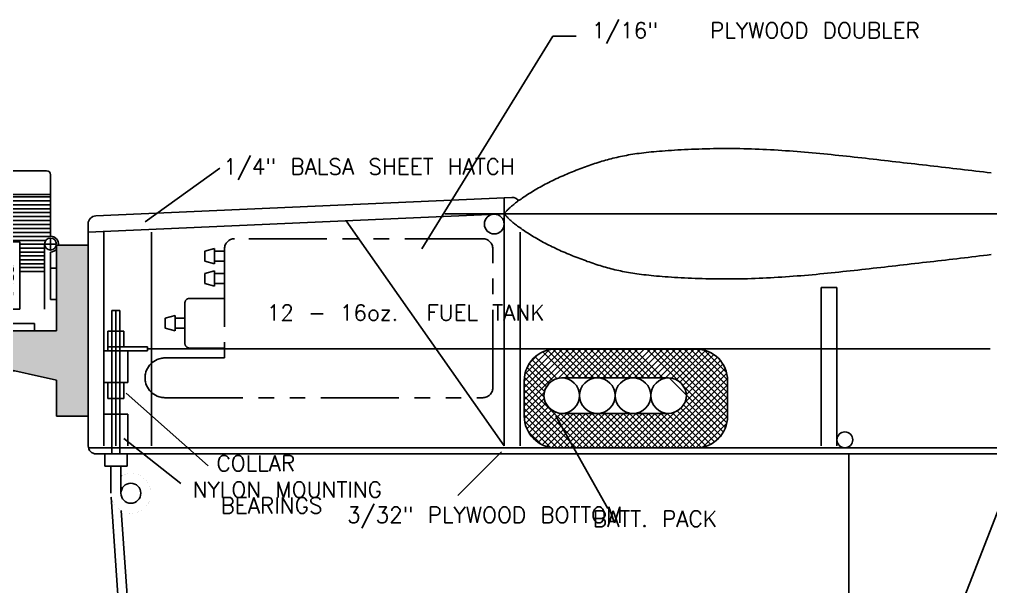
# Model space of a CAD drawing. Extents: x -766 to 850, y -844 to 880.
# Drawn here: x -529 to -139.9, y 195.3 to 422.6 of the extents above; entities that cross this region are included whole.
import ezdxf

# ---------------------------------------------------------------- set-up
doc = ezdxf.new("R2010")
doc.units = 0
doc.header["$LTSCALE"] = 25
doc.header["$MEASUREMENT"] = 0
for name, pattern in [('DASHED', [19.05, 12.7, -6.35]), ('HIDDEN', [9.525, 6.35, -3.175]), ('PHANTOM', [2.5, 1.25, -0.25, 0.25, -0.25, 0.25, -0.25])]:
    doc.linetypes.add(name, pattern=pattern)
doc.layers.get('0').update_dxf_attribs({"linetype": 'CONTINUOUS'})
for name, color, linetype in [('1', 7, 'CONTINUOUS'), ('CONSTRUCTION', 7, 'CONTINUOUS'), ('CONTINUOUS', 7, 'CONTINUOUS'), ('DIMENSION', 7, 'CONTINUOUS'), ('LAYER1', 7, 'CONTINUOUS')]:
    doc.layers.add(name, color=color, linetype=linetype)
doc.styles.get("Standard").update_dxf_attribs({"font": 'txt.shx'})

# ---------------------------------------------------------------- blocks, each defined once
blk = doc.blocks.new('*U25')
at = {"layer": 'CONTINUOUS', "color": 7, "linetype": 'Continuous'}
for p, q in [((-326.74, 277.67), (-313.9, 290.51)), ((-326.74, 275.15), (-311.38, 290.51)), ((-326.74, 272.64), (-308.87, 290.51)), ((-326.74, 270.12), (-306.35, 290.51)), ((-326.74, 267.61), (-303.84, 290.51)), ((-326.45, 280.47), (-316.7, 290.22)), ((-324.64, 284.79), (-321.03, 288.41)), ((-313.04, 278.79), (-301.33, 290.51)), ((-310.32, 279), (-298.81, 290.51)), ((-307.81, 279), (-296.3, 290.51)), ((-305.29, 279), (-293.78, 290.51)), ((-302.78, 279), (-291.27, 290.51)), ((-300.26, 279), (-288.75, 290.51)), ((-297.75, 279), (-286.24, 290.51)), ((-295.23, 279), (-283.72, 290.51)), ((-292.72, 279), (-281.21, 290.51)), ((-290.21, 279), (-278.7, 290.51)), ((-287.69, 279), (-276.18, 290.51)), ((-285.18, 279), (-273.67, 290.51)), ((-282.66, 279), (-271.15, 290.51)), ((-280.15, 279), (-268.64, 290.51)), ((-277.63, 279), (-266.12, 290.51)), ((-275.12, 279), (-263.61, 290.51)), ((-272.6, 279), (-261.09, 290.51)), ((-270.09, 279), (-258.58, 290.51)), ((-267.72, 278.85), (-256.2, 290.38)), ((-265.88, 278.18), (-254.13, 289.93)), ((-264.36, 277.18), (-252.34, 289.2)), ((-263.15, 275.88), (-250.75, 288.28)), ((-262.43, 269.05), (-247.08, 284.4)), ((-262.25, 274.27), (-249.35, 287.16)), ((-261.78, 272.22), (-248.12, 285.88)), ((-278.09, 250.89), (-246.22, 282.75)), ((-275.57, 250.89), (-245.6, 280.85)), ((-273.06, 250.89), (-245.26, 278.68)), ((-326.74, 265.09), (-318.65, 273.18)), ((-270.54, 250.89), (-245.22, 276.21)), ((-268.03, 250.89), (-245.22, 273.7)), ((-326.69, 262.63), (-318.68, 270.63)), ((-326.34, 260.47), (-318, 268.8)), ((-265.51, 250.89), (-245.22, 271.18)), ((-263, 250.89), (-245.22, 268.67)), ((-325.71, 258.58), (-316.99, 267.3)), ((-324.84, 256.93), (-315.68, 266.09)), ((-323.8, 255.46), (-314.04, 265.22)), ((-322.56, 254.19), (-311.98, 264.77)), ((-321.16, 253.07), (-309.52, 264.71)), ((-319.55, 252.16), (-307.01, 264.71)), ((-317.76, 251.44), (-304.49, 264.71)), ((-315.68, 251.01), (-301.98, 264.71)), ((-313.29, 250.89), (-299.46, 264.71)), ((-310.77, 250.89), (-296.95, 264.71)), ((-308.26, 250.89), (-294.43, 264.71)), ((-305.74, 250.89), (-291.92, 264.71)), ((-303.23, 250.89), (-289.41, 264.71)), ((-300.72, 250.89), (-286.89, 264.71)), ((-298.2, 250.89), (-284.38, 264.71)), ((-295.69, 250.89), (-281.86, 264.71)), ((-293.17, 250.89), (-279.35, 264.71)), ((-290.66, 250.89), (-276.83, 264.71)), ((-288.14, 250.89), (-274.32, 264.71)), ((-285.63, 250.89), (-271.8, 264.71)), ((-283.11, 250.89), (-269.29, 264.71)), ((-280.6, 250.89), (-266.05, 265.43)), ((-260.48, 250.89), (-245.22, 266.15)), ((-257.97, 250.89), (-245.22, 263.64)), ((-255.14, 251.2), (-245.53, 260.81)), ((-250.63, 253.19), (-247.52, 256.3))]:
    blk.add_line(p, q, dxfattribs=at)
at = {"layer": 'CONTINUOUS', "color": 7, "linetype": 'DASHED'}
for p, q in [((-308.9, 279), (-319.27, 289.37)), ((-306.39, 279), (-317.42, 290.04)), ((-303.87, 279), (-315.32, 290.44)), ((-301.36, 279), (-312.87, 290.51)), ((-298.84, 279), (-310.35, 290.51)), ((-296.33, 279), (-307.84, 290.51)), ((-293.81, 279), (-305.32, 290.51)), ((-291.3, 279), (-302.81, 290.51)), ((-288.78, 279), (-300.29, 290.51)), ((-286.27, 279), (-297.78, 290.51)), ((-283.76, 279), (-295.27, 290.51)), ((-281.24, 279), (-292.75, 290.51)), ((-278.73, 279), (-290.24, 290.51)), ((-276.21, 279), (-287.72, 290.51)), ((-273.7, 279), (-285.21, 290.51)), ((-271.18, 279), (-282.69, 290.51)), ((-264.21, 277.05), (-277.66, 290.51)), ((-245.52, 260.87), (-275.15, 290.51)), ((-245.24, 263.11), (-272.64, 290.51)), ((-245.22, 265.6), (-270.12, 290.51)), ((-245.22, 268.12), (-267.61, 290.51)), ((-245.22, 270.63), (-265.09, 290.51)), ((-245.22, 273.14), (-262.58, 290.51)), ((-245.22, 275.66), (-260.06, 290.51)), ((-245.23, 278.19), (-257.53, 290.49)), ((-245.68, 281.15), (-254.57, 290.05)), ((-316.71, 276.75), (-324.68, 284.72)), ((-315.3, 277.86), (-323.6, 286.15)), ((-313.56, 278.63), (-322.34, 287.41)), ((-318.54, 273.55), (-326.25, 281.26)), ((-317.79, 275.31), (-325.57, 283.09)), ((-300.9, 250.89), (-326.74, 276.72)), ((-318.77, 271.26), (-326.66, 279.16)), ((-311.41, 278.99), (-311.42, 279)), ((-261.77, 272.1), (-268.61, 278.94)), ((-246.1, 258.95), (-263.66, 276.5)), ((-303.42, 250.89), (-326.74, 274.21)), ((-305.93, 250.89), (-326.74, 271.69)), ((-308.45, 250.89), (-326.74, 269.18)), ((-247.93, 255.75), (-262.1, 269.92)), ((-246.92, 257.25), (-261.73, 272.05)), ((-310.96, 250.89), (-326.74, 266.66)), ((-298.39, 250.89), (-312.31, 264.8)), ((-295.88, 250.89), (-309.7, 264.71)), ((-293.36, 250.89), (-307.19, 264.71)), ((-290.85, 250.89), (-304.67, 264.71)), ((-288.33, 250.89), (-302.16, 264.71)), ((-285.82, 250.89), (-299.64, 264.71)), ((-283.3, 250.89), (-297.13, 264.71)), ((-280.79, 250.89), (-294.61, 264.71)), ((-278.27, 250.89), (-292.1, 264.71)), ((-275.76, 250.89), (-289.58, 264.71)), ((-273.25, 250.89), (-287.07, 264.71)), ((-270.73, 250.89), (-284.56, 264.71)), ((-268.22, 250.89), (-282.04, 264.71)), ((-265.7, 250.89), (-279.53, 264.71)), ((-263.19, 250.89), (-277.01, 264.71)), ((-260.67, 250.89), (-274.5, 264.71)), ((-258.16, 250.89), (-271.98, 264.71)), ((-255.83, 251.07), (-269.47, 264.71)), ((-253.82, 251.58), (-267.25, 265)), ((-252.05, 252.33), (-265.47, 265.74)), ((-250.5, 253.29), (-264.02, 266.81)), ((-249.13, 254.43), (-262.89, 268.19)), ((-313.48, 250.89), (-326.74, 264.15)), ((-316.19, 251.08), (-326.54, 261.44)), ((-319.99, 252.37), (-325.26, 257.64))]:
    blk.add_line(p, q, dxfattribs=at)
blk = doc.blocks.new('*U26')
at = {"layer": 'CONTINUOUS', "color": 5, "linetype": 'Continuous'}
for p, q in [((-518.12, 361.94), (-551.46, 361.94)), ((-553.05, 335.75), (-553.05, 360.36)), ((-516.54, 335.75), (-516.54, 360.36)), ((-553.05, 352.42), (-516.54, 352.42)), ((-553.05, 351.53), (-516.54, 351.53)), ((-581.92, 339.78), (-570.8, 342.28)), ((-580.62, 334.01), (-581.92, 339.78)), ((-569.51, 336.51), (-570.8, 342.28)), ((-570.59, 341.32), (-569.32, 341.6)), ((-570.59, 341.32), (-569.32, 341.6)), ((-569.51, 336.51), (-570.59, 341.32)), ((-569.32, 341.6), (-568.24, 336.79)), ((-569.32, 341.6), (-568.24, 336.79)), ((-582.41, 333.61), (-567.46, 336.97)), ((-568.24, 336.79), (-569.51, 336.51)), ((-566.49, 332.66), (-567.46, 336.97)), ((-553.05, 334.96), (-553.05, 330.19)), ((-516.54, 334.96), (-516.54, 330.19)), ((-581.45, 329.3), (-582.41, 333.61)), ((-577.33, 333.33), (-571.15, 334.47)), ((-577.33, 333.33), (-576.01, 327.42)), ((-571.16, 334.48), (-569.64, 328.08)), ((-555.43, 332.57), (-550.67, 332.57)), ((-550.67, 332.57), (-550.67, 307.03)), ((-518.92, 332.57), (-518.92, 306.5)), ((-518.92, 332.57), (-514.16, 332.57)), ((-563.41, 329.21), (-569.64, 328.08)), ((-563.41, 329.21), (-561.7, 329.52)), ((-563.41, 329.21), (-562.22, 322.97)), ((-561.7, 329.52), (-560.59, 323.36)), ((-559.19, 328.64), (-561.47, 328.22)), ((-559.19, 328.64), (-559.39, 329.78)), ((-555.14, 329.39), (-559.39, 329.78)), ((-559.19, 328.64), (-558.81, 326.61)), ((-555.14, 329.39), (-554.41, 325.47)), ((-553.05, 329.4), (-553.05, 310.35)), ((-516.54, 310.35), (-516.54, 329.4)), ((-516.54, 328.59), (-516.54, 323.83)), ((-560.59, 323.36), (-562.22, 322.97)), ((-558.46, 324.72), (-560.76, 324.31)), ((-558.84, 326.76), (-558.46, 324.72)), ((-558.46, 324.72), (-558.28, 323.77)), ((-558.46, 324.72), (-558.46, 324.72)), ((-558.28, 323.77), (-555.39, 325.04)), ((-554.41, 325.47), (-556.37, 324.61)), ((-562.22, 322.97), (-568.32, 321.88)), ((-514.15, 322.94), (-516.54, 322.94)), ((-577.82, 309.33), (-578.53, 315.9)), ((-563.41, 312.06), (-564.41, 317.78)), ((-561.68, 311), (-553.05, 317.16)), ((-562.37, 312.25), (-578.41, 309.23)), ((-557.83, 304), (-562.37, 312.25)), ((-557.83, 310.35), (-557.83, 304)), ((-553.05, 310.35), (-557.83, 310.35)), ((-514.15, 310.35), (-516.54, 310.35)), ((-557.81, 297.84), (-557.81, 304.99)), ((-592.42, 302.55), (-592.42, 286.54)), ((-581.3, 302.55), (-587.65, 302.55)), ((-587.65, 286.54), (-587.65, 302.55)), ((-576.86, 297.84), (-576.86, 301.6)), ((-576.86, 286.54), (-576.86, 292.58)), ((-576.86, 288.12), (-576.86, 286.54)), ((-559.33, 288.12), (-576.86, 288.12)), ((-576.86, 286.54), (-587.65, 286.54)), ((-576.86, 286.54), (-557.81, 281.77)), ((-557.81, 281.77), (-557.81, 287.79)), ((-557.81, 281.77), (-530.78, 281.77))]:
    blk.add_line(p, q, dxfattribs=at)
at = {"layer": 'CONTINUOUS', "color": 1, "linetype": 'Continuous'}
for p, q in [((-518.4, 334.06), (-551.19, 334.06)), ((-550.67, 332.57), (-541.48, 332.57)), ((-550.67, 330.99), (-541.48, 330.99)), ((-518.92, 332.57), (-528.78, 332.57)), ((-528.78, 330.99), (-518.91, 330.99)), ((-550.67, 329.4), (-541.48, 329.4)), ((-550.67, 327.81), (-541.48, 327.81)), ((-528.78, 329.4), (-518.95, 329.4)), ((-528.78, 327.81), (-518.92, 327.81)), ((-550.67, 326.28), (-541.48, 326.28)), ((-550.67, 324.69), (-541.48, 324.69)), ((-550.65, 323.17), (-541.46, 323.17)), ((-528.78, 326.28), (-518.95, 326.28)), ((-528.78, 324.69), (-518.92, 324.69)), ((-528.76, 323.17), (-518.93, 323.17)), ((-550.65, 321.58), (-541.46, 321.58)), ((-528.76, 321.58), (-518.9, 321.58))]:
    blk.add_line(p, q, dxfattribs=at)
at = {"layer": 'CONTINUOUS', "color": 5, "linetype": 'Continuous'}
for centre, radius in [((-553.05, 332.57), 2.38), ((-516.54, 332.57), 2.38), ((-572.46, 324.24), 10.32), ((-572.46, 324.24), 4.76), ((-572.46, 324.24), 3.17), ((-578.41, 305.26), 3.97)]:
    blk.add_circle(centre, radius, dxfattribs=at)
for centre, radius, start, end in [((-551.46, 360.36), 1.59, 90, 180), ((-518.12, 360.36), 1.59, 0, 90), ((-569.87, 341.06), 0.769, 44.9539, 160.3393), ((-553.05, 332.57), 3.17, 90, 270), ((-516.53, 332.57), 3.17, 351.9651, 90), ((-516.53, 332.57), 3.17, 270, 318.7129), ((-546.32, 341.24), 19.43, 238.8589, 249.739)]:
    blk.add_arc(centre, radius, start, end, dxfattribs=at)
for points in [[(-574.7, 326.49), (-570.21, 326.49), (-573.67, 327.17), (-571.24, 327.17)], [(-573.67, 327.17), (-571.24, 327.17), (-572.46, 327.42)], [(-575.63, 324.24), (-569.28, 324.24), (-575.39, 325.46), (-569.52, 325.46)], [(-575.39, 323.03), (-569.52, 323.03), (-575.63, 324.24), (-569.28, 324.24)], [(-575.39, 325.46), (-569.52, 325.46), (-574.7, 326.49), (-570.21, 326.49)], [(-574.7, 322), (-570.21, 322), (-575.39, 323.03), (-569.52, 323.03)], [(-573.67, 321.31), (-571.24, 321.31), (-574.7, 322), (-570.21, 322)], [(-572.46, 321.07), (-572.46, 321.07), (-573.67, 321.31), (-571.24, 321.31)]]:
    blk.add_solid(points, dxfattribs=at)
at = {"layer": 'DIMENSION', "color": 7, "linetype": 'Continuous'}
for p, q in [((-514.15, 332.13), (-514.15, 297.84)), ((-514.15, 332.13), (-514.15, 297.84)), ((-514.15, 297.84), (-577.65, 297.84)), ((-577.65, 297.84), (-577.65, 294.67)), ((-574.47, 291.49), (-514.15, 278.08)), ((-514.15, 278.08), (-514.15, 263.55)), ((-514.15, 278.08), (-514.15, 263.55))]:
    blk.add_line(p, q, dxfattribs=at)
blk.add_arc((-574.47, 294.67), 3.17, 180, 270, dxfattribs=at)
at = {"layer": 'LAYER1', "color": 5, "linetype": 'Continuous'}
for p, q in [((-536.38, 361.94), (-536.38, 366.1)), ((-534.79, 366.1), (-536.38, 366.1)), ((-534.79, 361.94), (-534.79, 366.1)), ((-516.54, 349.94), (-553.05, 349.94)), ((-516.54, 348.35), (-553.05, 348.35)), ((-516.54, 346.76), (-553.05, 346.76)), ((-516.54, 345.18), (-553.05, 345.18)), ((-516.54, 343.59), (-553.05, 343.59)), ((-516.54, 342), (-553.05, 342)), ((-516.54, 340.41), (-553.05, 340.41)), ((-516.54, 338.83), (-553.05, 338.83)), ((-516.54, 337.24), (-553.05, 337.24)), ((-516.54, 335.65), (-553.05, 335.65)), ((-541.48, 306.5), (-541.48, 333.49)), ((-528.78, 333.49), (-541.48, 333.49)), ((-528.78, 306.5), (-528.78, 333.49)), ((-528.78, 306.5), (-541.48, 306.5)), ((-597.18, 286.54), (-597.18, 302.55)), ((-587.65, 302.55), (-597.18, 302.55)), ((-548.29, 297.84), (-548.29, 300.81)), ((-548.29, 300.81), (-522.89, 300.81)), ((-522.89, 297.84), (-522.89, 300.81)), ((-587.65, 286.54), (-597.18, 286.54))]:
    blk.add_line(p, q, dxfattribs=at)
at = {"layer": 'LAYER1', "color": 2, "linetype": 'Continuous'}
for p, q in [((-534.79, 361.94), (-536.38, 361.94)), ((-553.05, 349.94), (-553.05, 348.35)), ((-553.05, 346.76), (-553.05, 345.18)), ((-516.54, 349.94), (-516.54, 348.35)), ((-516.54, 346.76), (-516.54, 345.18)), ((-553.05, 343.59), (-553.05, 342)), ((-516.54, 343.59), (-516.54, 342)), ((-553.05, 340.41), (-553.05, 338.83)), ((-516.54, 340.41), (-516.54, 338.83)), ((-553.05, 337.24), (-553.05, 335.65)), ((-516.54, 337.24), (-516.54, 335.65)), ((-577.15, 323.43), (-577.01, 322.65)), ((-582.62, 322.46), (-582.48, 321.68)), ((-571.71, 319.54), (-570.93, 319.67)), ((-570.75, 314.06), (-569.96, 314.2)), ((-587.65, 286.54), (-587.65, 302.55))]:
    blk.add_line(p, q, dxfattribs=at)
at = {"layer": 'LAYER1', "color": 1, "linetype": 'Continuous'}
for p, q in [((-570.53, 341.04), (-570.15, 341.42)), ((-570.46, 340.75), (-569.69, 341.52)), ((-570.4, 340.45), (-569.31, 341.54)), ((-570.33, 340.16), (-569.24, 341.25)), ((-570.26, 339.87), (-569.18, 340.95)), ((-570.2, 339.57), (-569.11, 340.66)), ((-570.13, 339.28), (-569.04, 340.37)), ((-570.07, 338.99), (-568.98, 340.07)), ((-570, 338.69), (-568.91, 339.78)), ((-569.93, 338.4), (-568.85, 339.49)), ((-569.87, 338.11), (-568.78, 339.19)), ((-569.8, 337.81), (-568.71, 338.9)), ((-569.74, 337.52), (-568.65, 338.61)), ((-569.67, 337.23), (-568.58, 338.31)), ((-569.61, 336.93), (-568.52, 338.02)), ((-569.54, 336.64), (-568.45, 337.73)), ((-569.26, 336.56), (-568.39, 337.43)), ((-568.8, 336.67), (-568.32, 337.14)), ((-568.33, 336.77), (-568.25, 336.85)), ((-563.37, 329.01), (-563.13, 329.26)), ((-563.32, 328.71), (-562.69, 329.34)), ((-563.26, 328.41), (-562.25, 329.42)), ((-563.2, 328.11), (-561.82, 329.5)), ((-563.14, 327.81), (-561.66, 329.29)), ((-563.09, 327.51), (-561.61, 328.99)), ((-563.03, 327.21), (-561.55, 328.68)), ((-562.97, 326.91), (-561.5, 328.38)), ((-562.91, 326.6), (-561.44, 328.07)), ((-562.85, 326.3), (-561.39, 327.77)), ((-562.8, 326), (-561.33, 327.46)), ((-562.74, 325.7), (-561.28, 327.16)), ((-577.15, 323.43), (-582.62, 322.46)), ((-562.68, 325.4), (-561.22, 326.86)), ((-562.62, 325.1), (-561.17, 326.55)), ((-562.57, 324.8), (-561.11, 326.25)), ((-562.51, 324.49), (-561.06, 325.94)), ((-562.45, 324.19), (-561, 325.64)), ((-562.39, 323.89), (-560.95, 325.33)), ((-562.33, 323.59), (-560.89, 325.03)), ((-562.28, 323.29), (-560.84, 324.73)), ((-562.22, 322.99), (-560.78, 324.42)), ((-561.77, 323.08), (-560.73, 324.12)), ((-561.3, 323.19), (-560.67, 323.81)), ((-560.83, 323.3), (-560.62, 323.51)), ((-577.01, 322.65), (-582.48, 321.68)), ((-571.71, 319.54), (-570.75, 314.06)), ((-570.93, 319.67), (-569.96, 314.2))]:
    blk.add_line(p, q, dxfattribs=at)
at = {"layer": 'LAYER1', "color": 1, "linetype": 'DASHED'}
for p, q in [((-563.4, 329.17), (-563.35, 329.22)), ((-563.35, 328.86), (-562.91, 329.3)), ((-563.29, 328.56), (-562.47, 329.38)), ((-563.23, 328.26), (-562.03, 329.46)), ((-563.17, 327.96), (-561.69, 329.44)), ((-563.11, 327.66), (-561.63, 329.14)), ((-563.06, 327.36), (-561.58, 328.83)), ((-563, 327.06), (-561.52, 328.53)), ((-562.94, 326.75), (-561.47, 328.23)), ((-562.88, 326.45), (-561.42, 327.92)), ((-562.83, 326.15), (-561.36, 327.62)), ((-562.77, 325.85), (-561.31, 327.31)), ((-562.71, 325.55), (-561.25, 327.01)), ((-562.65, 325.25), (-561.2, 326.7)), ((-562.59, 324.95), (-561.14, 326.4)), ((-562.54, 324.64), (-561.09, 326.1)), ((-562.48, 324.34), (-561.03, 325.79)), ((-562.42, 324.04), (-560.98, 325.49)), ((-562.36, 323.74), (-560.92, 325.18)), ((-562.31, 323.44), (-560.87, 324.88)), ((-562.25, 323.14), (-560.81, 324.57)), ((-562, 323.02), (-560.76, 324.27)), ((-561.53, 323.13), (-560.7, 323.97)), ((-561.06, 323.24), (-560.65, 323.66))]:
    blk.add_line(p, q, dxfattribs=at)
at = {"layer": 'LAYER1', "color": 1, "linetype": 'Continuous'}
for s, p in [('A', (-536.39, 323.93)), ('B', (-536.39, 317.58)), ('S', (-536.39, 311.23))]:
    blk.add_text(s, height=6.35, dxfattribs=at).set_placement(p)

msp = doc.modelspace()

# ---------------------------------------------------------------- linework, layer by layer
at = {"color": 7, "linetype": 'Continuous'}
for centre in [(-297.43, 271.85), (-283.14, 271.85)]:
    msp.add_circle(centre, 7.14, dxfattribs=at)
for centre, start, end in [((-311.72, 271.85), 270, 90), ((-268.85, 271.85), 90, 270)]:
    msp.add_arc(centre, 7.14, start, end, dxfattribs=at)
at = {"layer": '1', "color": 7, "linetype": 'Continuous'}
for p, q in [((-274.76, 369.61), (-273.67, 369.7)), ((-273.67, 369.7), (-272.56, 369.8)), ((-272.56, 369.8), (-271.41, 369.89)), ((-271.41, 369.89), (-270.23, 369.98)), ((-270.23, 369.98), (-269.01, 370.07)), ((-269.01, 370.07), (-267.76, 370.15)), ((-267.76, 370.15), (-266.48, 370.23)), ((-266.48, 370.23), (-265.17, 370.31)), ((-265.17, 370.31), (-263.84, 370.39)), ((-263.84, 370.39), (-262.48, 370.46)), ((-262.48, 370.46), (-261.09, 370.52)), ((-261.09, 370.52), (-259.69, 370.59)), ((-259.69, 370.59), (-258.26, 370.64)), ((-258.26, 370.64), (-256.82, 370.69)), ((-256.82, 370.69), (-255.36, 370.74)), ((-255.36, 370.74), (-253.89, 370.78)), ((-253.89, 370.78), (-252.4, 370.82)), ((-252.4, 370.82), (-250.9, 370.84)), ((-250.9, 370.84), (-249.4, 370.87)), ((-249.4, 370.87), (-247.88, 370.88)), ((-247.88, 370.88), (-246.37, 370.89)), ((-246.37, 370.89), (-244.84, 370.89)), ((-244.84, 370.89), (-243.32, 370.88)), ((-243.32, 370.88), (-241.8, 370.87)), ((-241.8, 370.87), (-240.27, 370.84)), ((-240.27, 370.84), (-238.75, 370.81)), ((-238.75, 370.81), (-237.22, 370.77)), ((-237.22, 370.77), (-235.7, 370.73)), ((-235.7, 370.73), (-234.18, 370.68)), ((-234.18, 370.68), (-232.65, 370.62)), ((-232.65, 370.62), (-231.13, 370.55)), ((-231.13, 370.55), (-229.6, 370.48)), ((-229.6, 370.48), (-228.08, 370.4)), ((-228.08, 370.4), (-226.56, 370.31)), ((-226.56, 370.31), (-225.03, 370.22)), ((-225.03, 370.22), (-223.51, 370.13)), ((-223.51, 370.13), (-221.98, 370.02)), ((-221.98, 370.02), (-220.46, 369.92)), ((-220.46, 369.92), (-218.94, 369.8)), ((-218.94, 369.8), (-217.41, 369.69)), ((-217.41, 369.69), (-215.89, 369.56)), ((-295.63, 365.76), (-294.89, 365.98)), ((-294.89, 365.98), (-294.15, 366.19)), ((-294.15, 366.19), (-293.41, 366.4)), ((-293.41, 366.4), (-292.66, 366.6)), ((-292.66, 366.6), (-291.92, 366.8)), ((-291.92, 366.8), (-291.16, 366.99)), ((-291.16, 366.99), (-290.41, 367.17)), ((-290.41, 367.17), (-289.65, 367.35)), ((-289.65, 367.35), (-288.88, 367.52)), ((-288.88, 367.52), (-288.11, 367.69)), ((-288.11, 367.69), (-287.34, 367.85)), ((-287.34, 367.85), (-286.55, 368)), ((-286.55, 368), (-285.75, 368.15)), ((-285.75, 368.15), (-284.94, 368.3)), ((-284.94, 368.3), (-284.11, 368.44)), ((-284.11, 368.44), (-283.27, 368.57)), ((-283.27, 368.57), (-282.42, 368.7)), ((-282.42, 368.7), (-281.54, 368.83)), ((-281.54, 368.83), (-280.64, 368.95)), ((-280.64, 368.95), (-279.73, 369.07)), ((-279.73, 369.07), (-278.79, 369.18)), ((-278.79, 369.18), (-277.82, 369.29)), ((-277.82, 369.29), (-276.83, 369.4)), ((-276.83, 369.4), (-275.81, 369.5)), ((-275.81, 369.5), (-274.76, 369.61)), ((-215.89, 369.56), (-214.36, 369.44)), ((-214.36, 369.44), (-212.84, 369.31)), ((-212.84, 369.31), (-211.32, 369.17)), ((-211.32, 369.17), (-209.79, 369.03)), ((-209.79, 369.03), (-208.27, 368.89)), ((-208.27, 368.89), (-206.74, 368.74)), ((-206.74, 368.74), (-205.22, 368.59)), ((-205.22, 368.59), (-203.7, 368.44)), ((-203.7, 368.44), (-202.17, 368.28)), ((-202.17, 368.28), (-200.65, 368.12)), ((-200.65, 368.12), (-199.12, 367.96)), ((-199.12, 367.96), (-197.6, 367.8)), ((-197.6, 367.8), (-196.08, 367.63)), ((-196.08, 367.63), (-194.55, 367.47)), ((-194.55, 367.47), (-193.03, 367.3)), ((-193.03, 367.3), (-191.5, 367.13)), ((-191.5, 367.13), (-189.98, 366.96)), ((-189.98, 366.96), (-188.46, 366.78)), ((-188.46, 366.78), (-186.93, 366.61)), ((-186.93, 366.61), (-185.41, 366.44)), ((-185.41, 366.44), (-183.88, 366.26)), ((-183.88, 366.26), (-182.36, 366.09)), ((-182.36, 366.09), (-180.84, 365.92)), ((-180.84, 365.92), (-179.31, 365.74)), ((-306.66, 361.86), (-305.91, 362.15)), ((-305.91, 362.15), (-305.17, 362.44)), ((-305.17, 362.44), (-304.43, 362.73)), ((-304.43, 362.73), (-303.69, 363.01)), ((-303.69, 363.01), (-302.96, 363.28)), ((-302.96, 363.28), (-302.22, 363.55)), ((-302.22, 363.55), (-301.49, 363.82)), ((-301.49, 363.82), (-300.76, 364.08)), ((-300.76, 364.08), (-300.03, 364.33)), ((-300.03, 364.33), (-299.29, 364.58)), ((-299.29, 364.58), (-298.56, 364.83)), ((-298.56, 364.83), (-297.83, 365.07)), ((-297.83, 365.07), (-297.1, 365.31)), ((-297.1, 365.31), (-296.36, 365.54)), ((-296.36, 365.54), (-295.63, 365.76)), ((-179.31, 365.74), (-177.79, 365.57)), ((-177.79, 365.57), (-176.26, 365.39)), ((-176.26, 365.39), (-174.74, 365.22)), ((-174.74, 365.22), (-173.22, 365.05)), ((-173.22, 365.05), (-171.69, 364.87)), ((-171.69, 364.87), (-170.17, 364.7)), ((-170.17, 364.7), (-168.64, 364.52)), ((-168.64, 364.52), (-167.12, 364.35)), ((-167.12, 364.35), (-165.6, 364.17)), ((-165.6, 364.17), (-164.07, 364)), ((-164.07, 364), (-162.55, 363.82)), ((-162.55, 363.82), (-161.02, 363.65)), ((-161.02, 363.65), (-159.5, 363.47)), ((-159.5, 363.47), (-157.98, 363.3)), ((-157.98, 363.3), (-156.45, 363.12)), ((-156.45, 363.12), (-154.93, 362.94)), ((-154.93, 362.94), (-153.4, 362.76)), ((-153.4, 362.76), (-151.88, 362.58)), ((-151.88, 362.58), (-150.36, 362.41)), ((-150.36, 362.41), (-148.83, 362.23)), ((-148.83, 362.23), (-147.31, 362.04)), ((-147.31, 362.04), (-145.78, 361.86)), ((-316.21, 357.65), (-315.5, 358)), ((-315.5, 358), (-314.78, 358.34)), ((-314.78, 358.34), (-314.05, 358.68)), ((-314.05, 358.68), (-313.32, 359.02)), ((-313.32, 359.02), (-312.59, 359.35)), ((-312.59, 359.35), (-311.86, 359.68)), ((-311.86, 359.68), (-311.12, 360.01)), ((-311.12, 360.01), (-310.38, 360.33)), ((-310.38, 360.33), (-309.63, 360.64)), ((-309.63, 360.64), (-308.89, 360.95)), ((-308.89, 360.95), (-308.15, 361.26)), ((-308.15, 361.26), (-307.4, 361.56)), ((-307.4, 361.56), (-306.66, 361.86)), ((-145.78, 361.86), (-144.26, 361.68)), ((-144.26, 361.68), (-142.74, 361.5)), ((-142.74, 361.5), (-141.21, 361.32)), ((-141.21, 361.32), (-139.69, 361.13)), ((-322.96, 353.95), (-322.33, 354.33)), ((-322.33, 354.33), (-321.69, 354.71)), ((-321.69, 354.71), (-321.03, 355.08)), ((-321.03, 355.08), (-320.37, 355.46)), ((-320.37, 355.46), (-319.69, 355.83)), ((-319.69, 355.83), (-319.01, 356.2)), ((-319.01, 356.2), (-318.32, 356.57)), ((-318.32, 356.57), (-317.63, 356.93)), ((-317.63, 356.93), (-316.92, 357.29)), ((-316.92, 357.29), (-316.21, 357.65)), ((-328.95, 349.99), (-328.49, 350.32)), ((-328.49, 350.32), (-328.01, 350.65)), ((-328.01, 350.65), (-327.52, 351)), ((-327.52, 351), (-327, 351.35)), ((-327, 351.35), (-326.47, 351.71)), ((-326.47, 351.71), (-325.93, 352.07)), ((-325.93, 352.07), (-325.36, 352.44)), ((-325.36, 352.44), (-324.78, 352.81)), ((-324.78, 352.81), (-324.19, 353.19)), ((-324.19, 353.19), (-323.58, 353.57)), ((-323.58, 353.57), (-322.96, 353.95)), ((-333.49, 346.18), (-333.33, 346.34)), ((-333.33, 346.34), (-333.16, 346.5)), ((-333.16, 346.5), (-332.98, 346.68)), ((-332.98, 346.68), (-332.78, 346.87)), ((-332.78, 346.87), (-332.57, 347.07)), ((-332.57, 347.07), (-332.34, 347.28)), ((-332.34, 347.28), (-332.09, 347.5)), ((-332.09, 347.5), (-331.82, 347.73)), ((-331.82, 347.73), (-331.54, 347.98)), ((-331.54, 347.98), (-331.23, 348.23)), ((-331.23, 348.23), (-330.91, 348.49)), ((-330.91, 348.49), (-330.56, 348.77)), ((-330.56, 348.77), (-330.19, 349.06)), ((-330.19, 349.06), (-329.8, 349.36)), ((-329.8, 349.36), (-329.38, 349.67)), ((-329.38, 349.67), (-328.95, 349.99)), ((-334.74, 344.77), (-334.73, 344.78)), ((-334.71, 344.8), (-334.7, 344.82)), ((-334.71, 344.69), (-334.7, 344.67)), ((-334.25, 345.33), (-334.17, 345.43)), ((-334.25, 344.16), (-334.17, 344.06)), ((-334.17, 345.43), (-334.08, 345.53)), ((-334.17, 344.06), (-334.08, 343.96)), ((-334.08, 345.53), (-333.99, 345.64)), ((-334.08, 343.96), (-333.99, 343.85)), ((-333.99, 345.64), (-333.88, 345.76)), ((-333.99, 343.85), (-333.88, 343.73)), ((-333.88, 345.76), (-333.76, 345.89)), ((-333.88, 343.73), (-333.76, 343.6)), ((-333.76, 345.89), (-333.63, 346.03)), ((-333.76, 343.6), (-333.63, 343.46)), ((-333.63, 346.03), (-333.49, 346.18)), ((-333.63, 343.46), (-333.49, 343.31)), ((-333.49, 343.31), (-333.33, 343.15)), ((-333.33, 343.15), (-333.16, 342.98)), ((-333.16, 342.98), (-332.98, 342.81)), ((-332.98, 342.81), (-332.78, 342.62)), ((-332.78, 342.62), (-332.57, 342.42)), ((-332.57, 342.42), (-332.34, 342.21)), ((-332.34, 342.21), (-332.09, 341.99)), ((-332.09, 341.99), (-331.82, 341.76)), ((-331.82, 341.76), (-331.54, 341.51)), ((-331.54, 341.51), (-331.23, 341.26)), ((-331.23, 341.26), (-330.91, 341)), ((-330.91, 341), (-330.56, 340.72)), ((-330.56, 340.72), (-330.19, 340.43)), ((-330.19, 340.43), (-329.8, 340.13)), ((-329.8, 340.13), (-329.38, 339.82)), ((-329.38, 339.82), (-328.95, 339.5)), ((-328.95, 339.5), (-328.49, 339.17)), ((-328.49, 339.17), (-328.01, 338.84)), ((-328.01, 338.84), (-327.52, 338.49)), ((-327.52, 338.49), (-327, 338.14)), ((-327, 338.14), (-326.47, 337.78)), ((-326.47, 337.78), (-325.93, 337.41)), ((-325.93, 337.41), (-325.36, 337.05)), ((-325.36, 337.05), (-324.78, 336.67)), ((-324.78, 336.67), (-324.19, 336.3)), ((-324.19, 336.3), (-323.58, 335.92)), ((-323.58, 335.92), (-322.96, 335.54)), ((-322.96, 335.54), (-322.33, 335.16)), ((-322.33, 335.16), (-321.69, 334.78)), ((-321.69, 334.78), (-321.03, 334.41)), ((-321.03, 334.41), (-320.37, 334.03)), ((-320.37, 334.03), (-319.69, 333.65)), ((-319.69, 333.65), (-319.01, 333.28)), ((-319.01, 333.28), (-318.32, 332.92)), ((-318.32, 332.92), (-317.63, 332.55)), ((-317.63, 332.55), (-316.92, 332.2)), ((-316.92, 332.2), (-316.21, 331.84)), ((-316.21, 331.84), (-315.5, 331.49)), ((-315.5, 331.49), (-314.78, 331.15)), ((-314.78, 331.15), (-314.05, 330.8)), ((-314.05, 330.8), (-313.32, 330.47)), ((-313.32, 330.47), (-312.59, 330.13)), ((-312.59, 330.13), (-311.86, 329.81)), ((-311.86, 329.81), (-311.12, 329.48)), ((-311.12, 329.48), (-310.38, 329.16)), ((-310.38, 329.16), (-309.63, 328.85)), ((-309.63, 328.85), (-308.89, 328.53)), ((-308.89, 328.53), (-308.15, 328.23)), ((-308.15, 328.23), (-307.4, 327.93)), ((-307.4, 327.93), (-306.66, 327.63)), ((-306.66, 327.63), (-305.91, 327.33)), ((-305.91, 327.33), (-305.17, 327.05)), ((-305.17, 327.05), (-304.43, 326.76)), ((-153.4, 326.73), (-151.88, 326.9)), ((-151.88, 326.9), (-150.36, 327.08)), ((-150.36, 327.08), (-148.83, 327.26)), ((-148.83, 327.26), (-147.31, 327.44)), ((-147.31, 327.44), (-145.78, 327.63)), ((-145.78, 327.63), (-144.26, 327.81)), ((-144.26, 327.81), (-142.74, 327.99)), ((-142.74, 327.99), (-141.21, 328.17)), ((-141.21, 328.17), (-139.69, 328.36)), ((-304.43, 326.76), (-303.69, 326.48)), ((-303.69, 326.48), (-302.96, 326.21)), ((-302.96, 326.21), (-302.22, 325.94)), ((-302.22, 325.94), (-301.49, 325.67)), ((-301.49, 325.67), (-300.76, 325.41)), ((-300.76, 325.41), (-300.03, 325.15)), ((-300.03, 325.15), (-299.29, 324.9)), ((-299.29, 324.9), (-298.56, 324.66)), ((-298.56, 324.66), (-297.83, 324.42)), ((-297.83, 324.42), (-297.1, 324.18)), ((-297.1, 324.18), (-296.36, 323.95)), ((-296.36, 323.95), (-295.63, 323.73)), ((-295.63, 323.73), (-294.89, 323.51)), ((-294.89, 323.51), (-294.15, 323.3)), ((-294.15, 323.3), (-293.41, 323.09)), ((-293.41, 323.09), (-292.66, 322.89)), ((-186.93, 322.88), (-185.41, 323.05)), ((-185.41, 323.05), (-183.88, 323.23)), ((-183.88, 323.23), (-182.36, 323.4)), ((-182.36, 323.4), (-180.84, 323.57)), ((-180.84, 323.57), (-179.31, 323.75)), ((-179.31, 323.75), (-177.79, 323.92)), ((-177.79, 323.92), (-176.26, 324.1)), ((-176.26, 324.1), (-174.74, 324.27)), ((-174.74, 324.27), (-173.22, 324.44)), ((-173.22, 324.44), (-171.69, 324.62)), ((-171.69, 324.62), (-170.17, 324.79)), ((-170.17, 324.79), (-168.64, 324.96)), ((-168.64, 324.96), (-167.12, 325.14)), ((-167.12, 325.14), (-165.6, 325.31)), ((-165.6, 325.31), (-164.07, 325.49)), ((-164.07, 325.49), (-162.55, 325.66)), ((-162.55, 325.66), (-161.02, 325.84)), ((-161.02, 325.84), (-159.5, 326.02)), ((-159.5, 326.02), (-157.98, 326.19)), ((-157.98, 326.19), (-156.45, 326.37)), ((-156.45, 326.37), (-154.93, 326.55)), ((-154.93, 326.55), (-153.4, 326.73)), ((-292.66, 322.89), (-291.92, 322.69)), ((-291.92, 322.69), (-291.16, 322.5)), ((-291.16, 322.5), (-290.41, 322.32)), ((-290.41, 322.32), (-289.65, 322.14)), ((-289.65, 322.14), (-288.88, 321.97)), ((-288.88, 321.97), (-288.11, 321.8)), ((-288.11, 321.8), (-287.34, 321.64)), ((-287.34, 321.64), (-286.55, 321.48)), ((-286.55, 321.48), (-285.75, 321.33)), ((-285.75, 321.33), (-284.94, 321.19)), ((-284.94, 321.19), (-284.11, 321.05)), ((-284.11, 321.05), (-283.27, 320.92)), ((-283.27, 320.92), (-282.42, 320.78)), ((-282.42, 320.78), (-281.54, 320.66)), ((-281.54, 320.66), (-280.64, 320.54)), ((-280.64, 320.54), (-279.73, 320.42)), ((-279.73, 320.42), (-278.79, 320.31)), ((-278.79, 320.31), (-277.82, 320.2)), ((-277.82, 320.2), (-276.83, 320.09)), ((-276.83, 320.09), (-275.81, 319.98)), ((-275.81, 319.98), (-274.76, 319.88)), ((-274.76, 319.88), (-273.67, 319.79)), ((-273.67, 319.79), (-272.56, 319.69)), ((-272.56, 319.69), (-271.41, 319.6)), ((-271.41, 319.6), (-270.23, 319.51)), ((-270.23, 319.51), (-269.01, 319.42)), ((-269.01, 319.42), (-267.76, 319.34)), ((-267.76, 319.34), (-266.48, 319.25)), ((-266.48, 319.25), (-265.17, 319.18)), ((-265.17, 319.18), (-263.84, 319.1)), ((-263.84, 319.1), (-262.48, 319.03)), ((-229.6, 319.01), (-228.08, 319.09)), ((-228.08, 319.09), (-226.56, 319.18)), ((-226.56, 319.18), (-225.03, 319.27)), ((-225.03, 319.27), (-223.51, 319.36)), ((-223.51, 319.36), (-221.98, 319.46)), ((-221.98, 319.46), (-220.46, 319.57)), ((-220.46, 319.57), (-218.94, 319.68)), ((-218.94, 319.68), (-217.41, 319.8)), ((-217.41, 319.8), (-215.89, 319.92)), ((-215.89, 319.92), (-214.36, 320.05)), ((-214.36, 320.05), (-212.84, 320.18)), ((-212.84, 320.18), (-211.32, 320.32)), ((-211.32, 320.32), (-209.79, 320.46)), ((-209.79, 320.46), (-208.27, 320.6)), ((-208.27, 320.6), (-206.74, 320.75)), ((-206.74, 320.75), (-205.22, 320.9)), ((-205.22, 320.9), (-203.7, 321.05)), ((-203.7, 321.05), (-202.17, 321.21)), ((-202.17, 321.21), (-200.65, 321.37)), ((-200.65, 321.37), (-199.12, 321.53)), ((-199.12, 321.53), (-197.6, 321.69)), ((-197.6, 321.69), (-196.08, 321.86)), ((-196.08, 321.86), (-194.55, 322.02)), ((-194.55, 322.02), (-193.03, 322.19)), ((-193.03, 322.19), (-191.5, 322.36)), ((-191.5, 322.36), (-189.98, 322.53)), ((-189.98, 322.53), (-188.46, 322.71)), ((-188.46, 322.71), (-186.93, 322.88)), ((-262.48, 319.03), (-261.09, 318.96)), ((-261.09, 318.96), (-259.69, 318.9)), ((-259.69, 318.9), (-258.26, 318.85)), ((-258.26, 318.85), (-256.82, 318.79)), ((-256.82, 318.79), (-255.36, 318.75)), ((-255.36, 318.75), (-253.89, 318.71)), ((-253.89, 318.71), (-252.4, 318.67)), ((-252.4, 318.67), (-250.9, 318.64)), ((-250.9, 318.64), (-249.4, 318.62)), ((-249.4, 318.62), (-247.88, 318.61)), ((-247.88, 318.61), (-246.37, 318.6)), ((-246.37, 318.6), (-244.84, 318.6)), ((-244.84, 318.6), (-243.32, 318.61)), ((-243.32, 318.61), (-241.8, 318.62)), ((-241.8, 318.62), (-240.27, 318.65)), ((-240.27, 318.65), (-238.75, 318.68)), ((-238.75, 318.68), (-237.22, 318.72)), ((-237.22, 318.72), (-235.7, 318.76)), ((-235.7, 318.76), (-234.18, 318.81)), ((-234.18, 318.81), (-232.65, 318.87)), ((-232.65, 318.87), (-231.13, 318.94)), ((-231.13, 318.94), (-229.6, 319.01))]:
    msp.add_line(p, q, dxfattribs=at)
at = {"layer": 'CONSTRUCTION', "color": 7, "linetype": 'Continuous'}
for p, q in [((-498.41, 343.9), (-331.73, 351.3)), ((-485.83, 248.5), (-494.83, 248.5)), ((-494.83, 248.5), (-494.83, 243.5)), ((-485.83, 243.5), (-485.83, 248.5)), ((-196.65, 248.5), (-196.65, 159.6)), ((-490.33, 243.5), (-494.83, 243.5)), ((-492.33, 232.71), (-492.33, 243.5)), ((-488.33, 243.5), (-492.33, 243.5)), ((-490.33, 243.5), (-485.83, 243.5)), ((-488.33, 243.5), (-488.33, 232.71)), ((-487.95, 239.84), (-488.33, 239.46)), ((-133.15, 235.13), (-163.68, 156.94)), ((-492.19, 231.19), (-488.66, 178.36)), ((-488.26, 225.76), (-484.86, 178.63))]:
    msp.add_line(p, q, dxfattribs=at)
at = {"layer": 'CONSTRUCTION', "color": 3, "linetype": 'HIDDEN'}
for p, q in [((-334.76, 337.4), (-334.76, 351.17)), ((-491.92, 251.68), (-491.92, 248.5)), ((-488.75, 251.68), (-488.75, 248.5))]:
    msp.add_line(p, q, dxfattribs=at)
at = {"layer": 'CONSTRUCTION', "color": 1, "linetype": 'Continuous'}
msp.add_line((-334.76, 344.74), (-501.45, 337.4), dxfattribs=at)
at = {"layer": 'CONSTRUCTION', "color": 7, "linetype": 'Continuous', "const_width": 0.016}
msp.add_lwpolyline([(-492.33, 232.71), (-492.28, 231.94), (-492.19, 231.19), (-492, 230.37), (-491.72, 229.59), (-491.34, 228.83), (-490.89, 228.12), (-490.43, 227.53), (-489.91, 226.99), (-489.35, 226.5), (-488.74, 226.05), (-488.1, 225.67), (-487.42, 225.34), (-486.72, 225.08), (-486, 224.88), (-485.34, 224.77), (-484.67, 224.71), (-484, 224.71), (-483.33, 224.77), (-482.67, 224.88), (-482.02, 225.05), (-481.39, 225.27), (-480.77, 225.54), (-480.11, 225.91), (-479.49, 226.35), (-478.91, 226.84), (-478.38, 227.38), (-477.9, 227.97), (-477.48, 228.6), (-477.12, 229.26), (-476.82, 229.96), (-476.59, 230.7), (-476.44, 231.46), (-476.36, 232.23), (-476.35, 233.01), (-476.41, 233.78), (-476.55, 234.55), (-476.76, 235.29), (-477.05, 236.01), (-477.42, 236.72), (-477.86, 237.39), (-478.37, 238.02), (-478.94, 238.59), (-479.57, 239.11), (-480.23, 239.56), (-480.94, 239.94), (-481.69, 240.26), (-482.85, 240.58), (-484.05, 240.72), (-485.24, 240.67), (-485.83, 240.58), (-486.4, 240.43), (-487.18, 240.16), (-487.95, 239.84)], dxfattribs=at)
at = {"layer": 'CONSTRUCTION', "color": 7, "linetype": 'Continuous'}
msp.add_circle((-484.33, 232.71), 4, dxfattribs=at)
for points in [[(-514.15, 297.84), (-501.45, 297.84), (-514.15, 332.13), (-501.45, 332.13)], [(-577.65, 294.67), (-501.45, 294.67), (-577.65, 297.84), (-501.45, 297.84)], [(-577.41, 293.45), (-501.45, 293.45), (-577.65, 294.67), (-501.45, 294.67)], [(-576.72, 292.42), (-501.45, 292.42), (-577.41, 293.45), (-501.45, 293.45)], [(-575.69, 291.73), (-501.45, 291.73), (-576.72, 292.42), (-501.45, 292.42)], [(-574.47, 291.49), (-501.45, 291.49), (-575.69, 291.73), (-501.45, 291.73)], [(-514.15, 278.08), (-501.45, 278.08), (-574.47, 291.49), (-501.45, 291.49)], [(-514.15, 263.55), (-501.45, 263.55), (-514.15, 278.08), (-501.45, 278.08)]]:
    msp.add_solid(points, dxfattribs=at)
at = {"layer": 'CONTINUOUS', "color": 5, "linetype": 'Continuous'}
for p, q in [((-367.7, 330.66), (-315.31, 415.99)), ((-305.85, 415.99), (-315.31, 415.99)), ((-478.67, 341.56), (-448.73, 363.07)), ((-486.26, 272.83), (-453.37, 243.73)), ((-314.04, 263.59), (-293.24, 226.56)), ((-487.1, 254.7), (-464.33, 236.56)), ((-335.86, 249.35), (-353.39, 231.82))]:
    msp.add_line(p, q, dxfattribs=at)
at = {"layer": 'CONTINUOUS', "color": 7, "linetype": 'Continuous'}
for p, q in [((-29.96, 344.74), (-358.59, 344.74)), ((-334.74, 344.77), (-334.76, 344.74)), ((-334.71, 344.69), (-334.76, 344.74)), ((-334.7, 344.82), (-334.21, 345.38)), ((-334.7, 344.67), (-334.25, 344.16)), ((-501.45, 337.4), (-501.45, 332.13)), ((-477.63, 290.57), (-140.04, 290.57)), ((-314.04, 290.51), (-257.92, 290.51)), ((-326.74, 277.81), (-326.74, 263.59)), ((-311.72, 279), (-268.85, 279)), ((-311.72, 279), (-311.37, 279)), ((-268.85, 279), (-269.2, 279)), ((-245.22, 277.81), (-245.22, 263.59)), ((-318.86, 271.85), (-318.86, 272.2)), ((-318.86, 271.85), (-318.86, 271.5)), ((-261.71, 271.85), (-261.71, 272.2)), ((-261.71, 271.85), (-261.71, 271.5)), ((-311.72, 264.71), (-268.85, 264.71)), ((-311.72, 264.71), (-311.37, 264.71)), ((-268.85, 264.71), (-269.2, 264.71)), ((-501.45, 260.25), (-501.45, 251.68)), ((-257.92, 250.89), (-314.04, 250.89))]:
    msp.add_line(p, q, dxfattribs=at)
at = {"layer": 'CONTINUOUS', "color": 3, "linetype": 'HIDDEN'}
msp.add_line((-398.01, 341.96), (-334.76, 251.68), dxfattribs=at)
at = {"layer": 'CONTINUOUS', "color": 1, "linetype": 'PHANTOM'}
for p, q in [((-343.3, 334.71), (-442.82, 334.71)), ((-450.78, 330.81), (-454.76, 329.73)), ((-450.78, 329.73), (-450.78, 330.81)), ((-454.76, 329.73), (-454.76, 325.75)), ((-450.78, 329.73), (-446.8, 329.73)), ((-450.78, 325.75), (-450.78, 329.73)), ((-446.8, 330.73), (-446.8, 286.94)), ((-339.32, 275), (-339.32, 330.73)), ((-450.78, 324.67), (-454.76, 325.75)), ((-446.8, 325.75), (-450.78, 325.75)), ((-450.78, 325.75), (-450.78, 324.67)), ((-450.78, 321.85), (-454.76, 320.78)), ((-454.76, 320.78), (-454.76, 316.79)), ((-450.78, 320.78), (-450.78, 321.85)), ((-450.78, 320.78), (-446.8, 320.78)), ((-450.78, 316.79), (-450.78, 320.78)), ((-450.78, 318.79), (-450.78, 319.86)), ((-450.78, 315.72), (-454.76, 316.79)), ((-450.78, 316.79), (-450.78, 315.72)), ((-446.8, 316.79), (-450.78, 316.79)), ((-462.72, 292.91), (-462.72, 308.83)), ((-460.73, 310.82), (-446.8, 310.82)), ((-466.62, 303.94), (-470.6, 302.86)), ((-466.62, 302.86), (-466.62, 303.94)), ((-470.6, 302.86), (-470.6, 298.88)), ((-466.62, 298.88), (-466.62, 302.86)), ((-466.62, 302.86), (-462.64, 302.86)), ((-466.62, 300.87), (-466.62, 301.95)), ((-466.62, 297.8), (-470.6, 298.88)), ((-462.64, 298.88), (-466.62, 298.88)), ((-466.62, 298.88), (-466.62, 297.8)), ((-446.8, 290.92), (-460.73, 290.92)), ((-470.68, 286.94), (-446.8, 286.94)), ((-470.68, 271.02), (-343.3, 271.02))]:
    msp.add_line(p, q, dxfattribs=at)
at = {"layer": 'CONTINUOUS', "color": 7, "linetype": 'Continuous'}
for centre, radius in [((-338.73, 340.6), 3.97), ((-198.23, 254.11), 3.17)]:
    msp.add_circle(centre, radius, dxfattribs=at)
for centre, radius, start, end in [((-331.58, 348.13), 3.17, 35.0766, 92.5448), ((-314.04, 277.81), 12.7, 90, 180), ((-257.92, 277.81), 12.7, 0, 90), ((-311.37, 271.5), 7.49, 90, 180), ((-269.2, 271.5), 7.49, 0, 90), ((-268.85, 286.49), 7.49, 269.9999882031, 270), ((-311.37, 272.2), 7.49, 180, 270), ((-269.2, 272.2), 7.49, 270, 0), ((-314.04, 263.59), 12.7, 180, 270), ((-257.92, 263.59), 12.7, 270, 0), ((-498.27, 251.68), 3.17, 180, 270)]:
    msp.add_arc(centre, radius, start, end, dxfattribs=at)
at = {"layer": 'CONTINUOUS', "color": 1, "linetype": 'PHANTOM'}
for centre, radius, start, end in [((-442.82, 330.73), 3.98, 90, 180), ((-343.3, 330.73), 3.98, 0, 90), ((-470.68, 278.98), 7.96, 90, 180), ((-470.68, 278.98), 7.96, 180, 270), ((-343.3, 275), 3.98, 270, 0)]:
    msp.add_arc(centre, radius, start, end, dxfattribs=at)
at = {"layer": 'CONTINUOUS', "color": 3, "linetype": 'HIDDEN'}
for centre, start, end in [((-460.73, 308.83), 90, 180), ((-460.73, 292.91), 180, 270)]:
    msp.add_arc(centre, 1.99, start, end, dxfattribs=at)
at = {"layer": 'DIMENSION', "color": 7, "linetype": 'Continuous'}
for p, q in [((-514.15, 332.13), (-501.45, 332.13)), ((-501.45, 332.13), (-501.45, 263.55)), ((-501.45, 328.83), (-501.45, 260.25)), ((-514.15, 263.55), (-501.45, 263.55))]:
    msp.add_line(p, q, dxfattribs=at)
at = {"layer": 'DIMENSION', "color": 3, "linetype": 'HIDDEN'}
for p, q in [((-491.92, 305.91), (-488.75, 305.91)), ((-487.16, 297.72), (-493.51, 297.72)), ((-487.16, 291.37), (-487.16, 297.72)), ((-485.57, 289.78), (-495.1, 289.78)), ((-493.51, 291.37), (-493.51, 289.78)), ((-493.51, 291.37), (-477.63, 291.37)), ((-485.57, 289.78), (-477.63, 289.78)), ((-477.63, 291.37), (-477.63, 289.78)), ((-485.57, 277.08), (-495.1, 277.08)), ((-493.51, 270.73), (-487.16, 270.73)), ((-485.57, 264.38), (-495.1, 264.38))]:
    msp.add_line(p, q, dxfattribs=at)
at = {"layer": 'LAYER1', "color": 7, "linetype": 'Continuous'}
for p, q in [((-501.45, 337.4), (-501.45, 340.72)), ((-498.27, 248.5), (-127.92, 248.5))]:
    msp.add_line(p, q, dxfattribs=at)
at = {"layer": 'LAYER1', "color": 3, "linetype": 'HIDDEN'}
for p, q in [((-495.1, 337.4), (-495.1, 251.68)), ((-476.05, 337.4), (-476.05, 251.68)), ((-334.76, 337.4), (-334.76, 251.68)), ((-328.41, 337.4), (-328.41, 251.68)), ((-207.76, 315.18), (-201.41, 315.18)), ((-207.76, 315.18), (-207.76, 251.68)), ((-201.41, 315.18), (-201.41, 251.68)), ((-491.92, 305.91), (-491.92, 251.68)), ((-490.33, 305.91), (-490.33, 251.68)), ((-488.75, 305.91), (-488.75, 251.68)), ((-493.51, 297.72), (-493.51, 291.37)), ((-485.57, 289.78), (-485.57, 277.08)), ((-493.51, 277.08), (-493.51, 270.73)), ((-493.51, 277.08), (-493.51, 270.73)), ((-487.16, 277.08), (-487.16, 270.73)), ((-485.57, 264.38), (-485.57, 251.68))]:
    msp.add_line(p, q, dxfattribs=at)
at = {"layer": 'LAYER1', "color": 1, "linetype": 'Continuous'}
msp.add_line((-501.45, 250.89), (430.42, 250.89), dxfattribs=at)
at = {"layer": 'LAYER1', "color": 7, "linetype": 'Continuous'}
msp.add_arc((-498.27, 340.72), 3.17, 92.5448, 180, dxfattribs=at)

# ---------------------------------------------------------------- block references
at = {"layer": 'CONTINUOUS'}
for name in ['*U26', '*U25']:
    msp.add_blockref(name, (0, 0), dxfattribs=at)

# ---------------------------------------------------------------- texts
at = {"layer": 'CONTINUOUS', "color": 7, "linetype": 'Continuous'}
for s, p in [('1/16"   PLYWOOD DOUBLER', (-299.7, 415.08)), ('1/4" BALSA SHEET HATCH', (-447.3, 360.48)), ('COLLAR', (-450.03, 241.54)), ('NYLON MOUNTING ', (-459.57, 231)), ('BEARINGS', (-448.36, 224.65)), ('3/32" PLYWOOD BOTTOM', (-397.72, 220.88)), ('BATT. PACK', (-299.21, 219.31))]:
    msp.add_text(s, height=6.35, dxfattribs=at).set_placement(p)
at = {"layer": 'CONTINUOUS', "color": 7, "linetype": 'HIDDEN'}
msp.add_text('12 - 16oz.  FUEL TANK', height=6.35, dxfattribs=at).set_placement((-429.88, 301.91))

doc.saveas('drawing.dxf')
